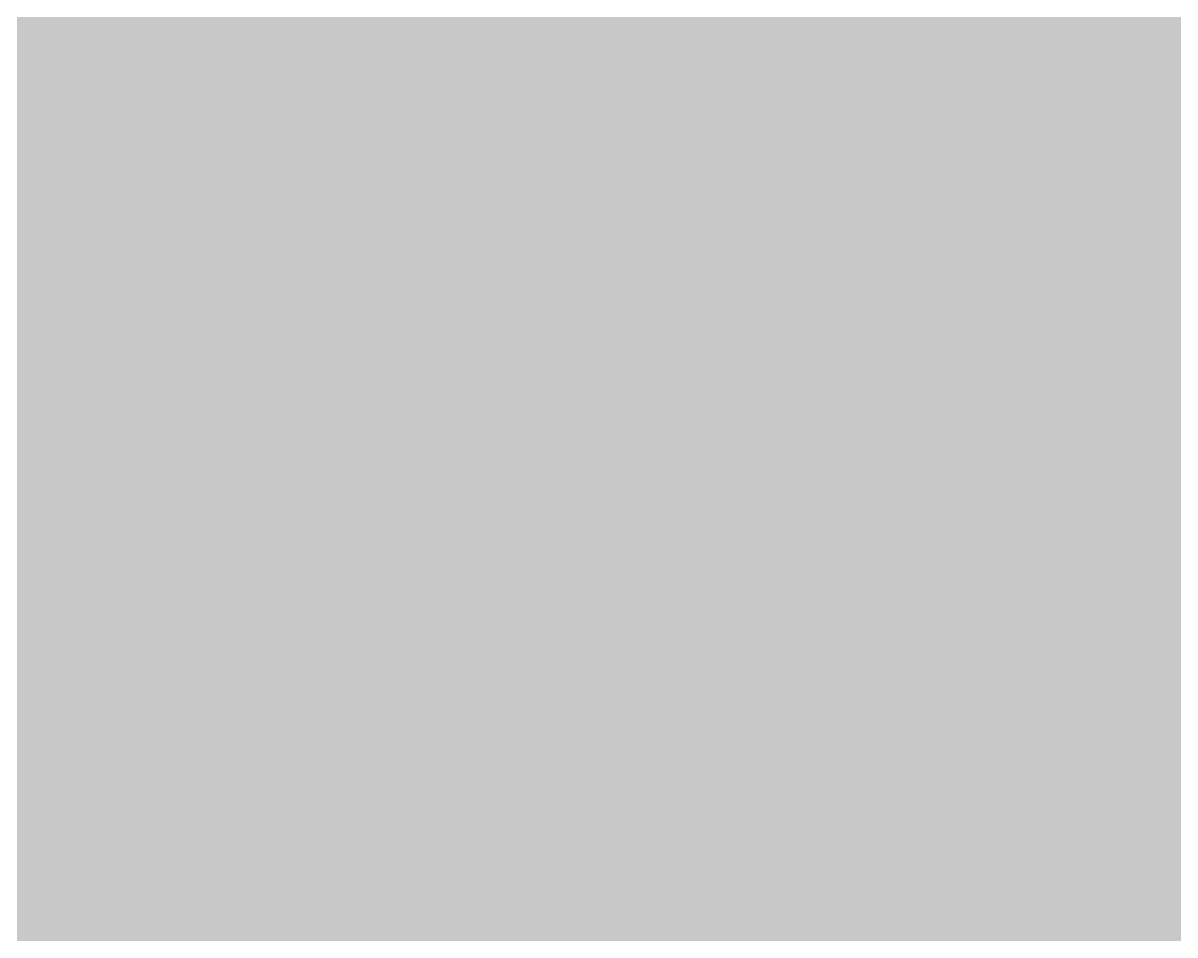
# Model space of a CAD drawing. Header units: millimetres. Extents: x 0 to 212, y 0 to 159.
# Drawn here: x 115.6 to 170.7, y 65.5 to 109.2 of the extents above; entities that cross this region are included whole.
import ezdxf

# ---------------------------------------------------------------- set-up
doc = ezdxf.new("R2010")
doc.units = ezdxf.units.MM

msp = doc.modelspace()

# ---------------------------------------------------------------- hatches: boundary and pattern name
for color, points in [(254, [(14.1633, 0.0536), (13.9878, 0.0533), (13.8125, 0.0559), (13.6373, 0.061), (13.462, 0.0686), (13.2893, 0.0787), (13.114, 0.0914), (12.9413, 0.1041), (12.7686, 0.1219), (12.5959, 0.1397), (12.4231, 0.16), (12.2504, 0.1829), (12.0777, 0.2057), (11.9075, 0.2337), (11.7373, 0.2616), (11.5672, 0.2921), (11.397, 0.3251), (11.2268, 0.3607), (11.0592, 0.3988), (10.8915, 0.4369), (10.7239, 0.4775), (10.5562, 0.5207), (10.3886, 0.5664), (10.2235, 0.6121), (10.0584, 0.6629), (9.8933, 0.7137), (9.7307, 0.7671), (9.5682, 0.8204), (9.4056, 0.8788), (9.2431, 0.9373), (9.083, 0.9982), (8.923, 1.0617), (8.763, 1.1252), (8.6055, 1.1938), (8.4455, 1.2624), (8.2906, 1.331), (8.1331, 1.4046), (7.9781, 1.4783), (7.8232, 1.5545), (7.6708, 1.6332), (7.5184, 1.7145), (7.366, 1.7958), (7.2161, 1.8796), (7.0663, 1.966), (6.919, 2.0523), (6.7716, 2.1438), (6.6243, 2.2352), (6.4795, 2.3266), (6.3348, 2.4232), (6.19, 2.5197), (6.0477, 2.6187), (5.908, 2.7178), (5.7683, 2.8194), (5.6286, 2.9235), (5.4915, 3.0302), (5.3543, 3.1369), (5.2197, 3.2461), (5.0851, 3.3579), (4.953, 3.4722), (4.8209, 3.5865), (4.6914, 3.7033), (4.5644, 3.8202), (4.4348, 3.9395), (4.3104, 4.0615), (4.1859, 4.1859), (4.0615, 4.3104), (3.9395, 4.4348), (3.8202, 4.5618), (3.7033, 4.6914), (3.5865, 4.8209), (3.4722, 4.953), (3.3579, 5.0851), (3.2487, 5.2197), (3.1369, 5.3543), (3.0302, 5.4915), (2.9235, 5.6286), (2.8194, 5.7683), (2.7178, 5.908), (2.6187, 6.0477), (2.5197, 6.19), (2.4232, 6.3348), (2.3266, 6.477), (2.2352, 6.6243), (2.1438, 6.7691), (2.0523, 6.919), (1.966, 7.0663), (1.8796, 7.2161), (1.7958, 7.366), (1.7145, 7.5184), (1.6332, 7.6708), (1.5545, 7.8232), (1.4783, 7.9781), (1.4046, 8.1331), (1.331, 8.2906), (1.2598, 8.4455), (1.1913, 8.603), (1.1252, 8.763), (1.0592, 8.923), (0.9982, 9.083), (0.9373, 9.2431), (0.8763, 9.4056), (0.8204, 9.5682), (0.7645, 9.7307), (0.7112, 9.8933), (0.6604, 10.0584), (0.6121, 10.2235), (0.5639, 10.3911), (0.5207, 10.5562), (0.4775, 10.7239), (0.4343, 10.8915), (0.3962, 11.0592), (0.3607, 11.2268), (0.3251, 11.397), (0.2921, 11.5672), (0.2616, 11.7373), (0.2311, 11.9075), (0.2057, 12.0802), (0.1803, 12.2504), (0.1575, 12.4231), (0.1372, 12.5959), (0.1194, 12.7686), (0.1041, 12.9413), (0.0889, 13.1166), (0.0787, 13.2893), (0.0686, 13.4645), (0.061, 13.6373), (0.0559, 13.8125), (0.0508, 13.9878), (0.0508, 14.163), (0.0522, 144.6925), (0.0508, 144.8664), (0.0559, 145.0416), (0.061, 145.2169), (0.0686, 145.3896), (0.0787, 145.5649), (0.0889, 145.7376), (0.1041, 145.9128), (0.1194, 146.0856), (0.1372, 146.2583), (0.1575, 146.431), (0.1803, 146.6037), (0.2057, 146.7739), (0.2311, 146.9466), (0.2616, 147.1168), (0.2921, 147.287), (0.3251, 147.4572), (0.3607, 147.6248), (0.3962, 147.795), (0.4343, 147.9626), (0.4775, 148.1303), (0.5207, 148.2979), (0.5639, 148.463), (0.6121, 148.6281), (0.6604, 148.7932), (0.7112, 148.9583), (0.7645, 149.1234), (0.8204, 149.286), (0.8763, 149.4485), (0.9373, 149.6111), (0.9982, 149.7711), (1.0592, 149.9311), (1.1252, 150.0911), (1.1913, 150.2486), (1.2598, 150.4061), (1.331, 150.5636), (1.4046, 150.7185), (1.4783, 150.876), (1.5545, 151.0284), (1.6332, 151.1833), (1.7145, 151.3357), (1.7958, 151.4856), (1.8796, 151.638), (1.966, 151.7879), (2.0523, 151.9352), (2.1438, 152.0825), (2.2352, 152.2298), (2.3266, 152.3746), (2.4232, 152.5194), (2.5197, 152.6616), (2.6187, 152.8039), (2.7178, 152.9461), (2.8194, 153.0858), (2.9235, 153.2255), (3.0302, 153.3627), (3.1369, 153.4973), (3.2487, 153.6344), (3.3579, 153.7665), (3.4722, 153.8986), (3.5865, 154.0307), (3.7033, 154.1602), (3.8202, 154.2898), (3.9395, 154.4168), (4.0615, 154.5438), (4.1859, 154.6682), (4.3104, 154.7901), (4.4348, 154.9121), (4.5644, 155.034), (4.6914, 155.1508), (4.8209, 155.2677), (4.953, 155.382), (5.0851, 155.4937), (5.2197, 155.6055), (5.3543, 155.7147), (5.4915, 155.8239), (5.6286, 155.9281), (5.7683, 156.0322), (5.908, 156.1338), (6.0477, 156.2354), (6.19, 156.3345), (6.3348, 156.431), (6.4795, 156.525), (6.6243, 156.6189), (6.7716, 156.7104), (6.919, 156.7993), (7.0663, 156.8882), (7.2161, 156.9745), (7.366, 157.0584), (7.5184, 157.1396), (7.6708, 157.2209), (7.8232, 157.2971), (7.9781, 157.3733), (8.1331, 157.4495), (8.2906, 157.5206), (8.4455, 157.5918), (8.6055, 157.6603), (8.763, 157.7289), (8.923, 157.7924), (9.083, 157.8559), (9.2431, 157.9169), (9.4056, 157.9753), (9.5682, 158.0337), (9.7307, 158.0871), (9.8933, 158.1404), (10.0584, 158.1912), (10.2235, 158.242), (10.3886, 158.2877), (10.5562, 158.3334), (10.7239, 158.3766), (10.8915, 158.4173), (11.0592, 158.4579), (11.2268, 158.4935), (11.397, 158.529), (11.5672, 158.562), (11.7373, 158.5925), (11.9075, 158.6205), (12.0777, 158.6484), (12.2504, 158.6713), (12.4231, 158.6941), (12.5959, 158.7144), (12.7686, 158.7322), (12.9413, 158.75), (13.114, 158.7627), (13.2893, 158.7754), (13.462, 158.7856), (13.6373, 158.7932), (13.8125, 158.7983), (13.9878, 158.8008), (14.163, 158.8033), (197.6078, 158.8036), (197.7822, 158.8008), (197.9574, 158.7983), (198.1327, 158.7932), (198.3054, 158.7856), (198.4807, 158.7754), (198.6534, 158.7627), (198.8287, 158.75), (199.0014, 158.7322), (199.1741, 158.7144), (199.3468, 158.6941), (199.5195, 158.6713), (199.6897, 158.6484), (199.8624, 158.6205), (200.0326, 158.5925), (200.2028, 158.562), (200.373, 158.529), (200.5432, 158.4935), (200.7108, 158.4579), (200.8784, 158.4173), (201.0461, 158.3766), (201.2137, 158.3334), (201.3788, 158.2877), (201.5465, 158.242), (201.7116, 158.1912), (201.8767, 158.1404), (202.0392, 158.0871), (202.2018, 158.0337), (202.3643, 157.9753), (202.5269, 157.9169), (202.6869, 157.8559), (202.8469, 157.7924), (203.007, 157.7289), (203.167, 157.6603), (203.3245, 157.5918), (203.4794, 157.5206), (203.6369, 157.4495), (203.7918, 157.3733), (203.9468, 157.2971), (204.0992, 157.2209), (204.2516, 157.1396), (204.404, 157.0584), (204.5538, 156.9745), (204.7037, 156.8882), (204.8535, 156.7993), (205.0009, 156.7104), (205.1456, 156.6189), (205.293, 156.525), (205.4352, 156.431), (205.58, 156.3345), (205.7222, 156.2354), (205.8619, 156.1338), (206.0016, 156.0322), (206.1413, 155.9281), (206.2785, 155.8239), (206.4156, 155.7147), (206.5503, 155.6055), (206.6849, 155.4937), (206.817, 155.382), (206.949, 155.2677), (207.0786, 155.1508), (207.2081, 155.034), (207.3351, 154.9121), (207.4596, 154.7901), (207.584, 154.6682), (207.7085, 154.5438), (207.8304, 154.4168), (207.9498, 154.2898), (208.0666, 154.1602), (208.1835, 154.0307), (208.2978, 153.8986), (208.4121, 153.7665), (208.5238, 153.6344), (208.6331, 153.4973), (208.7397, 153.3627), (208.8464, 153.2255), (208.9506, 153.0858), (209.0522, 152.9461), (209.1512, 152.8039), (209.2503, 152.6616), (209.3468, 152.5194), (209.4433, 152.3746), (209.5348, 152.2298), (209.6262, 152.0825), (209.7176, 151.9352), (209.804, 151.7879), (209.8904, 151.638), (209.9742, 151.4856), (210.0555, 151.3357), (210.1367, 151.1833), (210.2155, 151.0284), (210.2917, 150.876), (210.3653, 150.7185), (210.439, 150.5636), (210.5076, 150.4061), (210.5762, 150.2486), (210.6447, 150.0911), (210.7082, 149.9311), (210.7717, 149.7711), (210.8327, 149.6111), (210.8911, 149.4485), (210.9495, 149.286), (211.0029, 149.1234), (211.0562, 148.9583), (211.107, 148.7932), (211.1578, 148.6281), (211.2035, 148.463), (211.2493, 148.2979), (211.2924, 148.1303), (211.3331, 147.9626), (211.3712, 147.795), (211.4093, 147.6248), (211.4448, 147.4572), (211.4779, 147.287), (211.5083, 147.1168), (211.5363, 146.9466), (211.5642, 146.7739), (211.5871, 146.6037), (211.6099, 146.431), (211.6303, 146.2583), (211.648, 146.0856), (211.6658, 145.9128), (211.6785, 145.7376), (211.6912, 145.5649), (211.7014, 145.3896), (211.709, 145.2169), (211.7141, 145.0416), (211.7166, 144.8664), (211.7166, 144.6911), (211.7189, 14.1647), (211.7166, 13.9878), (211.7141, 13.8125), (211.709, 13.6373), (211.7014, 13.4645), (211.6912, 13.2893), (211.6785, 13.1166), (211.6658, 12.9413), (211.648, 12.7686), (211.6303, 12.5959), (211.6099, 12.4231), (211.5871, 12.2504), (211.5642, 12.0802), (211.5363, 11.9075), (211.5083, 11.7373), (211.4779, 11.5672), (211.4448, 11.397), (211.4093, 11.2268), (211.3712, 11.0592), (211.3331, 10.8915), (211.2924, 10.7239), (211.2493, 10.5562), (211.2035, 10.3911), (211.1578, 10.2235), (211.107, 10.0584), (211.0562, 9.8933), (211.0029, 9.7307), (210.9495, 9.5682), (210.8911, 9.4056), (210.8327, 9.2431), (210.7717, 9.083), (210.7082, 8.923), (210.6447, 8.763), (210.5762, 8.603), (210.5076, 8.4455), (210.439, 8.2906), (210.3653, 8.1331), (210.2917, 7.9781), (210.2155, 7.8232), (210.1367, 7.6708), (210.0555, 7.5184), (209.9742, 7.366), (209.8904, 7.2161), (209.804, 7.0663), (209.7176, 6.919), (209.6262, 6.7691), (209.5348, 6.6243), (209.4433, 6.477), (209.3468, 6.3348), (209.2503, 6.19), (209.1512, 6.0477), (209.0522, 5.908), (208.9506, 5.7683), (208.8464, 5.6286), (208.7397, 5.4915), (208.6331, 5.3543), (208.5238, 5.2197), (208.4121, 5.0851), (208.2978, 4.953), (208.1835, 4.8209), (208.0666, 4.6914), (207.9498, 4.5618), (207.8304, 4.4348), (207.7085, 4.3104), (207.584, 4.1859), (207.4596, 4.0615), (207.3351, 3.9395), (207.2081, 3.8202), (207.0786, 3.7033), (206.949, 3.5865), (206.817, 3.4722), (206.6849, 3.3579), (206.5503, 3.2461), (206.4156, 3.1369), (206.2785, 3.0302), (206.1413, 2.9235), (206.0016, 2.8194), (205.8619, 2.7178), (205.7222, 2.6187), (205.58, 2.5197), (205.4352, 2.4232), (205.293, 2.3266), (205.1456, 2.2352), (205.0009, 2.1438), (204.8535, 2.0523), (204.7037, 1.966), (204.5538, 1.8796), (204.404, 1.7958), (204.2516, 1.7145), (204.0992, 1.6332), (203.9468, 1.5545), (203.7918, 1.4783), (203.6369, 1.4046), (203.4794, 1.331), (203.3245, 1.2624), (203.167, 1.1938), (203.007, 1.1252), (202.8469, 1.0617), (202.6869, 0.9982), (202.5269, 0.9373), (202.3643, 0.8788), (202.2018, 0.8204), (202.0392, 0.7671), (201.8767, 0.7137), (201.7116, 0.6629), (201.5465, 0.6121), (201.3788, 0.5664), (201.2137, 0.5207), (201.0461, 0.4775), (200.8784, 0.4369), (200.7108, 0.3988), (200.5432, 0.3607), (200.373, 0.3251), (200.2028, 0.2921), (200.0326, 0.2616), (199.8624, 0.2337), (199.6897, 0.2057), (199.5195, 0.1829), (199.3468, 0.16), (199.1741, 0.1397), (199.0014, 0.1219), (198.8287, 0.1041), (198.6534, 0.0914), (198.4807, 0.0787), (198.3054, 0.0686), (198.1327, 0.061), (197.9574, 0.0559), (197.7822, 0.0533), (197.6069, 0.0533)]), (59, [(14.1633, 3.5814), (13.8887, 3.5839), (13.6169, 3.5941), (13.3477, 3.6119), (13.081, 3.6347), (12.8143, 3.6652), (12.5501, 3.7008), (12.2885, 3.7465), (12.0294, 3.7948), (11.7729, 3.8506), (11.5164, 3.9141), (11.2649, 3.9827), (11.016, 4.0564), (10.7671, 4.1351), (10.5232, 4.2215), (10.2819, 4.3129), (10.0432, 4.412), (9.8069, 4.5161), (9.5733, 4.6228), (9.3447, 4.7371), (9.1186, 4.8565), (8.8951, 4.9809), (8.6741, 5.113), (8.4582, 5.2476), (8.2448, 5.3873), (8.0366, 5.5321), (7.8308, 5.682), (7.6276, 5.8369), (7.4295, 5.9969), (7.2365, 6.1595), (7.046, 6.3297), (6.8605, 6.5024), (6.6777, 6.6802), (6.5024, 6.8605), (6.3271, 7.046), (6.1595, 7.2365), (5.9969, 7.432), (5.8369, 7.6302), (5.682, 7.8308), (5.5321, 8.0366), (5.3873, 8.2448), (5.2451, 8.4582), (5.1105, 8.6741), (4.9809, 8.8951), (4.8565, 9.1186), (4.7371, 9.3447), (4.6228, 9.5758), (4.5136, 9.8069), (4.4094, 10.0432), (4.3129, 10.2819), (4.2215, 10.5232), (4.1351, 10.7696), (4.0538, 11.016), (3.9802, 11.2649), (3.9116, 11.5189), (3.8506, 11.7729), (3.7948, 12.0294), (3.744, 12.2911), (3.7008, 12.5527), (3.6627, 12.8143), (3.6322, 13.081), (3.6093, 13.3502), (3.5916, 13.6195), (3.5814, 13.8913), (3.5789, 14.163), (3.58, 144.6925), (3.5814, 144.9654), (3.5916, 145.2347), (3.6093, 145.5064), (3.6322, 145.7731), (3.6627, 146.0398), (3.7008, 146.304), (3.744, 146.5656), (3.7948, 146.8247), (3.8506, 147.0812), (3.9116, 147.3352), (3.9802, 147.5892), (4.0538, 147.8382), (4.1351, 148.0845), (4.2215, 148.3309), (4.3129, 148.5722), (4.4094, 148.811), (4.5136, 149.0472), (4.6228, 149.2783), (4.7371, 149.5095), (4.8565, 149.7355), (4.9809, 149.9591), (5.1105, 150.1775), (5.2451, 150.3959), (5.3873, 150.6093), (5.5321, 150.8176), (5.682, 151.0233), (5.8369, 151.224), (5.9969, 151.4221), (6.1595, 151.6177), (6.3271, 151.8056), (6.5024, 151.9936), (6.6777, 152.1739), (6.8605, 152.3517), (7.046, 152.5245), (7.2365, 152.6946), (7.4295, 152.8572), (7.6276, 153.0172), (7.8308, 153.1722), (8.0366, 153.322), (8.2448, 153.4668), (8.4582, 153.6065), (8.6741, 153.7411), (8.8951, 153.8732), (9.1186, 153.9977), (9.3447, 154.117), (9.5733, 154.2313), (9.8069, 154.3406), (10.0432, 154.4422), (10.2819, 154.5412), (10.5232, 154.6327), (10.7671, 154.719), (11.016, 154.7978), (11.2649, 154.874), (11.5164, 154.9425), (11.7729, 155.0035), (12.0294, 155.0594), (12.2885, 155.1102), (12.5501, 155.1534), (12.8143, 155.1889), (13.081, 155.2194), (13.3477, 155.2448), (13.6169, 155.26), (13.8887, 155.2702), (14.163, 155.2753), (197.6078, 155.2758), (197.8787, 155.2702), (198.1505, 155.26), (198.4197, 155.2448), (198.689, 155.2194), (198.9557, 155.1889), (199.2173, 155.1534), (199.4789, 155.1102), (199.7405, 155.0594), (199.9971, 155.0035), (200.2511, 154.9425), (200.5051, 154.874), (200.754, 154.7978), (201.0004, 154.719), (201.2467, 154.6327), (201.488, 154.5412), (201.7268, 154.4422), (201.963, 154.3406), (202.1942, 154.2313), (202.4253, 154.117), (202.6514, 153.9977), (202.8749, 153.8732), (203.0959, 153.7411), (203.3118, 153.6065), (203.5251, 153.4668), (203.7334, 153.322), (203.9391, 153.1722), (204.1398, 153.0172), (204.3379, 152.8572), (204.5335, 152.6946), (204.724, 152.5245), (204.9094, 152.3517), (205.0898, 152.1739), (205.2676, 151.9936), (205.4403, 151.8056), (205.6105, 151.6177), (205.773, 151.4221), (205.933, 151.224), (206.088, 151.0233), (206.2378, 150.8176), (206.3826, 150.6093), (206.5223, 150.3959), (206.6569, 150.1775), (206.789, 149.9591), (206.9135, 149.7355), (207.0329, 149.5095), (207.1472, 149.2783), (207.2538, 149.0472), (207.358, 148.811), (207.457, 148.5722), (207.5485, 148.3309), (207.6348, 148.0845), (207.7136, 147.8382), (207.7872, 147.5892), (207.8558, 147.3352), (207.9193, 147.0812), (207.9752, 146.8247), (208.0235, 146.5656), (208.0692, 146.304), (208.1047, 146.0398), (208.1352, 145.7731), (208.1581, 145.5064), (208.1759, 145.2347), (208.186, 144.9654), (208.1911, 144.6911), (208.1911, 14.1647), (208.186, 13.8913), (208.1759, 13.6195), (208.1581, 13.3502), (208.1352, 13.081), (208.1047, 12.8143), (208.0692, 12.5527), (208.0235, 12.2911), (207.9752, 12.0294), (207.9193, 11.7729), (207.8558, 11.5189), (207.7872, 11.2649), (207.7136, 11.016), (207.6348, 10.7696), (207.5485, 10.5232), (207.457, 10.2819), (207.358, 10.0432), (207.2538, 9.8069), (207.1472, 9.5758), (207.0329, 9.3447), (206.9135, 9.1186), (206.789, 8.8951), (206.6569, 8.6741), (206.5223, 8.4582), (206.3826, 8.2448), (206.2378, 8.0366), (206.088, 7.8308), (205.933, 7.6302), (205.773, 7.432), (205.6105, 7.2365), (205.4403, 7.046), (205.2676, 6.8605), (205.0898, 6.6802), (204.9094, 6.5024), (204.724, 6.3297), (204.5335, 6.1595), (204.3379, 5.9969), (204.1398, 5.8369), (203.9391, 5.682), (203.7334, 5.5321), (203.5251, 5.3873), (203.3118, 5.2476), (203.0959, 5.113), (202.8749, 4.9809), (202.6514, 4.8565), (202.4253, 4.7371), (202.1942, 4.6228), (201.963, 4.5161), (201.7268, 4.412), (201.488, 4.3129), (201.2467, 4.2215), (201.0004, 4.1351), (200.754, 4.0564), (200.5051, 3.9827), (200.2511, 3.9141), (199.9971, 3.8506), (199.7405, 3.7948), (199.4789, 3.7465), (199.2173, 3.7008), (198.9557, 3.6652), (198.689, 3.6347), (198.4197, 3.6119), (198.1505, 3.5941), (197.8787, 3.5839), (197.6069, 3.5789)]), (254, [(14.1633, 8.8731), (14.0259, 8.8748), (13.8887, 8.8798), (13.7541, 8.8875), (13.622, 8.9002), (13.4874, 8.9154), (13.3553, 8.9332), (13.2258, 8.9535), (13.0962, 8.9789), (12.9667, 9.0068), (12.8397, 9.0373), (12.7127, 9.0729), (12.5882, 9.1084), (12.4663, 9.1491), (12.3419, 9.1923), (12.2225, 9.238), (12.1031, 9.2888), (11.9837, 9.3396), (11.8694, 9.3929), (11.7526, 9.4513), (11.6408, 9.5098), (11.5291, 9.5733), (11.4198, 9.6368), (11.3106, 9.7053), (11.2039, 9.7765), (11.0998, 9.8476), (10.9957, 9.9238), (10.8966, 10), (10.7975, 10.0787), (10.6985, 10.1625), (10.6045, 10.2464), (10.5105, 10.3327), (10.4216, 10.4216), (10.3327, 10.5131), (10.2464, 10.6045), (10.16, 10.701), (10.0787, 10.7975), (10, 10.8966), (9.9212, 10.9982), (9.8476, 11.0998), (9.7739, 11.2039), (9.7053, 11.3106), (9.6368, 11.4198), (9.5707, 11.5291), (9.5098, 11.6408), (9.4488, 11.7551), (9.3929, 11.8694), (9.337, 11.9863), (9.2862, 12.1031), (9.238, 12.2225), (9.1923, 12.3444), (9.1491, 12.4663), (9.1084, 12.5908), (9.0703, 12.7152), (9.0373, 12.8397), (9.0068, 12.9692), (8.9789, 13.0962), (8.9535, 13.2258), (8.9306, 13.3579), (8.9129, 13.4899), (8.8976, 13.622), (8.8849, 13.7566), (8.8773, 13.8913), (8.8722, 14.0259), (8.8697, 14.163), (8.8717, 144.6925), (8.8722, 144.8283), (8.8773, 144.9629), (8.8849, 145.0975), (8.8976, 145.2321), (8.9129, 145.3642), (8.9306, 145.4963), (8.9535, 145.6284), (8.9789, 145.7579), (9.0068, 145.8849), (9.0373, 146.0144), (9.0703, 146.1389), (9.1084, 146.2634), (9.1491, 146.3878), (9.1923, 146.5097), (9.238, 146.6317), (9.2862, 146.751), (9.337, 146.8679), (9.3929, 146.9847), (9.4488, 147.099), (9.5098, 147.2133), (9.5707, 147.3251), (9.6368, 147.4343), (9.7053, 147.5435), (9.7739, 147.6502), (9.8476, 147.7543), (9.9212, 147.8559), (10, 147.9575), (10.0787, 148.0566), (10.16, 148.1531), (10.2464, 148.2496), (10.3327, 148.3411), (10.4216, 148.4325), (10.5105, 148.5214), (10.6045, 148.6078), (10.6985, 148.6916), (10.7975, 148.7754), (10.8966, 148.8542), (10.9957, 148.9304), (11.0998, 149.0066), (11.2039, 149.0777), (11.3106, 149.1488), (11.4198, 149.2174), (11.5291, 149.2809), (11.6408, 149.3444), (11.7526, 149.4028), (11.8694, 149.4612), (11.9837, 149.5146), (12.1031, 149.5679), (12.2225, 149.6162), (12.3419, 149.6619), (12.4663, 149.7051), (12.5882, 149.7457), (12.7127, 149.7813), (12.8397, 149.8168), (12.9667, 149.8473), (13.0962, 149.8752), (13.2258, 149.9006), (13.3553, 149.921), (13.4874, 149.9413), (13.622, 149.9565), (13.7541, 149.9667), (13.8887, 149.9768), (14.0259, 149.9819), (14.163, 149.9819), (197.6078, 149.9842), (197.7441, 149.9819), (197.8787, 149.9768), (198.0133, 149.9667), (198.1479, 149.9565), (198.28, 149.9413), (198.4121, 149.921), (198.5442, 149.9006), (198.6737, 149.8752), (198.8007, 149.8473), (198.9303, 149.8168), (199.0547, 149.7813), (199.1792, 149.7457), (199.3036, 149.7051), (199.4256, 149.6619), (199.5475, 149.6162), (199.6669, 149.5679), (199.7837, 149.5146), (199.9005, 149.4612), (200.0148, 149.4028), (200.1291, 149.3444), (200.2409, 149.2809), (200.3501, 149.2174), (200.4593, 149.1488), (200.566, 149.0777), (200.6702, 149.0066), (200.7718, 148.9304), (200.8734, 148.8542), (200.9724, 148.7754), (201.0689, 148.6916), (201.1655, 148.6078), (201.2569, 148.5214), (201.3483, 148.4325), (201.4372, 148.3411), (201.5236, 148.2496), (201.6074, 148.1531), (201.6912, 148.0566), (201.77, 147.9575), (201.8462, 147.8559), (201.9224, 147.7543), (201.9935, 147.6502), (202.0646, 147.5435), (202.1332, 147.4343), (202.1967, 147.3251), (202.2602, 147.2133), (202.3186, 147.099), (202.377, 146.9847), (202.4304, 146.8679), (202.4812, 146.751), (202.532, 146.6317), (202.5777, 146.5097), (202.6209, 146.3878), (202.6615, 146.2634), (202.6971, 146.1389), (202.7326, 146.0144), (202.7631, 145.8849), (202.7911, 145.7579), (202.8165, 145.6284), (202.8368, 145.4963), (202.8546, 145.3642), (202.8698, 145.2321), (202.8825, 145.0975), (202.8901, 144.9629), (202.8952, 144.8283), (202.8977, 144.6911), (202.8994, 14.1647), (202.8952, 14.0259), (202.8901, 13.8913), (202.8825, 13.7566), (202.8698, 13.622), (202.8546, 13.4899), (202.8368, 13.3579), (202.8165, 13.2258), (202.7911, 13.0962), (202.7631, 12.9692), (202.7326, 12.8397), (202.6971, 12.7152), (202.6615, 12.5908), (202.6209, 12.4663), (202.5777, 12.3444), (202.532, 12.2225), (202.4812, 12.1031), (202.4304, 11.9863), (202.377, 11.8694), (202.3186, 11.7551), (202.2602, 11.6408), (202.1967, 11.5291), (202.1332, 11.4198), (202.0646, 11.3106), (201.9935, 11.2039), (201.9224, 11.0998), (201.8462, 10.9982), (201.77, 10.8966), (201.6912, 10.7975), (201.6074, 10.701), (201.5236, 10.6045), (201.4372, 10.5131), (201.3483, 10.4216), (201.2569, 10.3327), (201.1655, 10.2464), (201.0689, 10.1625), (200.9724, 10.0787), (200.8734, 10), (200.7718, 9.9238), (200.6702, 9.8476), (200.566, 9.7765), (200.4593, 9.7053), (200.3501, 9.6368), (200.2409, 9.5733), (200.1291, 9.5098), (200.0148, 9.4513), (199.9005, 9.3929), (199.7837, 9.3396), (199.6669, 9.2888), (199.5475, 9.238), (199.4256, 9.1923), (199.3036, 9.1491), (199.1792, 9.1084), (199.0547, 9.0729), (198.9303, 9.0373), (198.8007, 9.0068), (198.6737, 8.9789), (198.5442, 8.9535), (198.4121, 8.9332), (198.28, 8.9154), (198.1479, 8.9002), (198.0133, 8.8875), (197.8787, 8.8798), (197.7441, 8.8748), (197.6069, 8.8722)])]:
    msp.add_hatch(color=color).paths.add_polyline_path(points)
h = msp.add_hatch(color=59)
h.paths.add_polyline_path([(140.9859, 87.2599), (140.9859, 84.1551), (143.8963, 84.1551), (143.8963, 67.0814), (147.8538, 67.0814), (147.8538, 87.2599)])
edge = h.paths.add_edge_path(flags=16)
edge.add_line((143.2359, 93.6237), (143.2357, 93.5507))
edge.add_line((143.2357, 93.5507), (143.2382, 93.4822))
edge.add_line((143.2382, 93.4822), (143.2408, 93.411))
edge.add_line((143.2408, 93.411), (143.2484, 93.3425))
edge.add_line((143.2484, 93.3425), (143.256, 93.2764))
edge.add_line((143.256, 93.2764), (143.2636, 93.2078))
edge.add_line((143.2636, 93.2078), (143.2738, 93.1418))
edge.add_line((143.2738, 93.1418), (143.2865, 93.0758))
edge.add_line((143.2865, 93.0758), (143.2992, 93.0097))
edge.add_line((143.2992, 93.0097), (143.3144, 92.9437))
edge.add_line((143.3144, 92.9437), (143.3297, 92.8802))
edge.add_line((143.3297, 92.8802), (143.3474, 92.8167))
edge.add_line((143.3474, 92.8167), (143.3678, 92.7557))
edge.add_line((143.3678, 92.7557), (143.3881, 92.6922))
edge.add_line((143.3881, 92.6922), (143.4109, 92.6313))
edge.add_line((143.4109, 92.6313), (143.4338, 92.5728))
edge.add_line((143.4338, 92.5728), (143.4592, 92.5119))
edge.add_line((143.4592, 92.5119), (143.4846, 92.4535))
edge.add_line((143.4846, 92.4535), (143.5125, 92.3976))
edge.add_line((143.5125, 92.3976), (143.543, 92.3392))
edge.add_line((143.543, 92.3392), (143.5735, 92.2833))
edge.add_line((143.5735, 92.2833), (143.604, 92.2299))
edge.add_line((143.604, 92.2299), (143.637, 92.1766))
edge.add_line((143.637, 92.1766), (143.67, 92.1233))
edge.add_line((143.67, 92.1233), (143.7056, 92.0699))
edge.add_line((143.7056, 92.0699), (143.7437, 92.0191))
edge.add_line((143.7437, 92.0191), (143.7792, 91.9683))
edge.add_line((143.7792, 91.9683), (143.8199, 91.9201))
edge.add_line((143.8199, 91.9201), (143.8605, 91.8718))
edge.add_line((143.8605, 91.8718), (143.9012, 91.8261))
edge.add_line((143.9012, 91.8261), (143.9443, 91.7804))
edge.add_line((143.9443, 91.7804), (143.9875, 91.7346))
edge.add_line((143.9875, 91.7346), (144.0307, 91.6915))
edge.add_line((144.0307, 91.6915), (144.0764, 91.6483))
edge.add_line((144.0764, 91.6483), (144.1247, 91.6076))
edge.add_line((144.1247, 91.6076), (144.1729, 91.567))
edge.add_line((144.1729, 91.567), (144.2212, 91.5289))
edge.add_line((144.2212, 91.5289), (144.272, 91.4908))
edge.add_line((144.272, 91.4908), (144.3228, 91.4552))
edge.add_line((144.3228, 91.4552), (144.3736, 91.4197))
edge.add_line((144.3736, 91.4197), (144.4269, 91.3841))
edge.add_line((144.4269, 91.3841), (144.4803, 91.3536))
edge.add_line((144.4803, 91.3536), (144.5362, 91.3206))
edge.add_line((144.5362, 91.3206), (144.592, 91.2901))
edge.add_line((144.592, 91.2901), (144.6479, 91.2622))
edge.add_line((144.6479, 91.2622), (144.7063, 91.2343))
edge.add_line((144.7063, 91.2343), (144.7648, 91.2089))
edge.add_line((144.7648, 91.2089), (144.8232, 91.1835))
edge.add_line((144.8232, 91.1835), (144.8841, 91.1606))
edge.add_line((144.8841, 91.1606), (144.9451, 91.1377))
edge.add_line((144.9451, 91.1377), (145.0061, 91.1174))
edge.add_line((145.0061, 91.1174), (145.0696, 91.0971))
edge.add_line((145.0696, 91.0971), (145.1305, 91.0793))
edge.add_line((145.1305, 91.0793), (145.1966, 91.0641))
edge.add_line((145.1966, 91.0641), (145.2601, 91.0488))
edge.add_line((145.2601, 91.0488), (145.3261, 91.0336))
edge.add_line((145.3261, 91.0336), (145.3921, 91.0234))
edge.add_line((145.3921, 91.0234), (145.4582, 91.0133))
edge.add_line((145.4582, 91.0133), (145.5268, 91.0031))
edge.add_line((145.5268, 91.0031), (145.5953, 90.9955))
edge.add_line((145.5953, 90.9955), (145.6639, 90.9904))
edge.add_line((145.6639, 90.9904), (145.7325, 90.9853))
edge.add_line((145.7325, 90.9853), (145.8036, 90.9853))
edge.add_line((145.8036, 90.9853), (145.8747, 90.9828))
edge.add_line((145.8747, 90.9828), (145.9433, 90.9853))
edge.add_line((145.9433, 90.9853), (146.0144, 90.9853))
edge.add_line((146.0144, 90.9853), (146.083, 90.9904))
edge.add_line((146.083, 90.9904), (146.1516, 90.9955))
edge.add_line((146.1516, 90.9955), (146.2202, 91.0031))
edge.add_line((146.2202, 91.0031), (146.2888, 91.0133))
edge.add_line((146.2888, 91.0133), (146.3548, 91.0234))
edge.add_line((146.3548, 91.0234), (146.4208, 91.0336))
edge.add_line((146.4208, 91.0336), (146.4869, 91.0488))
edge.add_line((146.4869, 91.0488), (146.5529, 91.0641))
edge.add_line((146.5529, 91.0641), (146.6164, 91.0793))
edge.add_line((146.6164, 91.0793), (146.6799, 91.0971))
edge.add_line((146.6799, 91.0971), (146.7409, 91.1174))
edge.add_line((146.7409, 91.1174), (146.8044, 91.1377))
edge.add_line((146.8044, 91.1377), (146.8653, 91.1606))
edge.add_line((146.8653, 91.1606), (146.9238, 91.1835))
edge.add_line((146.9238, 91.1835), (146.9847, 91.2089))
edge.add_line((146.9847, 91.2089), (147.0431, 91.2343))
edge.add_line((147.0431, 91.2343), (147.099, 91.2622))
edge.add_line((147.099, 91.2622), (147.1574, 91.2901))
edge.add_line((147.1574, 91.2901), (147.2108, 91.3206))
edge.add_line((147.2108, 91.3206), (147.2667, 91.3536))
edge.add_line((147.2667, 91.3536), (147.32, 91.3841))
edge.add_line((147.32, 91.3841), (147.3733, 91.4197))
edge.add_line((147.3733, 91.4197), (147.4267, 91.4552))
edge.add_line((147.4267, 91.4552), (147.4775, 91.4908))
edge.add_line((147.4775, 91.4908), (147.5257, 91.5289))
edge.add_line((147.5257, 91.5289), (147.5765, 91.567))
edge.add_line((147.5765, 91.567), (147.6223, 91.6076))
edge.add_line((147.6223, 91.6076), (147.6705, 91.6483))
edge.add_line((147.6705, 91.6483), (147.7162, 91.6915))
edge.add_line((147.7162, 91.6915), (147.7594, 91.7346))
edge.add_line((147.7594, 91.7346), (147.8051, 91.7804))
edge.add_line((147.8051, 91.7804), (147.8458, 91.8261))
edge.add_line((147.8458, 91.8261), (147.889, 91.8718))
edge.add_line((147.889, 91.8718), (147.9271, 91.9201))
edge.add_line((147.9271, 91.9201), (147.9677, 91.9683))
edge.add_line((147.9677, 91.9683), (148.0058, 92.0191))
edge.add_line((148.0058, 92.0191), (148.0414, 92.0699))
edge.add_line((148.0414, 92.0699), (148.0769, 92.1233))
edge.add_line((148.0769, 92.1233), (148.1099, 92.1766))
edge.add_line((148.1099, 92.1766), (148.143, 92.2299))
edge.add_line((148.143, 92.2299), (148.176, 92.2833))
edge.add_line((148.176, 92.2833), (148.2065, 92.3392))
edge.add_line((148.2065, 92.3392), (148.2344, 92.3976))
edge.add_line((148.2344, 92.3976), (148.2623, 92.4535))
edge.add_line((148.2623, 92.4535), (148.2877, 92.5119))
edge.add_line((148.2877, 92.5119), (148.3131, 92.5728))
edge.add_line((148.3131, 92.5728), (148.336, 92.6313))
edge.add_line((148.336, 92.6313), (148.3589, 92.6922))
edge.add_line((148.3589, 92.6922), (148.3792, 92.7557))
edge.add_line((148.3792, 92.7557), (148.3995, 92.8167))
edge.add_line((148.3995, 92.8167), (148.4173, 92.8802))
edge.add_line((148.4173, 92.8802), (148.4325, 92.9437))
edge.add_line((148.4325, 92.9437), (148.4478, 93.0097))
edge.add_line((148.4478, 93.0097), (148.4605, 93.0758))
edge.add_line((148.4605, 93.0758), (148.4732, 93.1418))
edge.add_line((148.4732, 93.1418), (148.4833, 93.2078))
edge.add_line((148.4833, 93.2078), (148.4935, 93.2764))
edge.add_line((148.4935, 93.2764), (148.4986, 93.3425))
edge.add_line((148.4986, 93.3425), (148.5062, 93.411))
edge.add_line((148.5062, 93.411), (148.5087, 93.4822))
edge.add_line((148.5087, 93.4822), (148.5113, 93.5507))
edge.add_line((148.5113, 93.5507), (148.5138, 93.6219))
edge.add_line((148.5138, 93.6219), (148.5113, 93.693))
edge.add_line((148.5113, 93.693), (148.5087, 93.7641))
edge.add_line((148.5087, 93.7641), (148.5062, 93.8327))
edge.add_line((148.5062, 93.8327), (148.4986, 93.9013))
edge.add_line((148.4986, 93.9013), (148.4935, 93.9698))
edge.add_line((148.4935, 93.9698), (148.4833, 94.0359))
edge.add_line((148.4833, 94.0359), (148.4732, 94.1045))
edge.add_line((148.4732, 94.1045), (148.4605, 94.1705))
edge.add_line((148.4605, 94.1705), (148.4478, 94.2365))
edge.add_line((148.4478, 94.2365), (148.4325, 94.3))
edge.add_line((148.4325, 94.3), (148.4173, 94.3635))
edge.add_line((148.4173, 94.3635), (148.3995, 94.427))
edge.add_line((148.3995, 94.427), (148.3792, 94.4905))
edge.add_line((148.3792, 94.4905), (148.3589, 94.5515))
edge.add_line((148.3589, 94.5515), (148.336, 94.6125))
edge.add_line((148.336, 94.6125), (148.3131, 94.6734))
edge.add_line((148.3131, 94.6734), (148.2877, 94.7318))
edge.add_line((148.2877, 94.7318), (148.2623, 94.7903))
edge.add_line((148.2623, 94.7903), (148.2344, 94.8487))
edge.add_line((148.2344, 94.8487), (148.2065, 94.9046))
edge.add_line((148.2065, 94.9046), (148.176, 94.9604))
edge.add_line((148.176, 94.9604), (148.143, 95.0163))
edge.add_line((148.143, 95.0163), (148.1099, 95.0697))
edge.add_line((148.1099, 95.0697), (148.0769, 95.123))
edge.add_line((148.0769, 95.123), (148.0414, 95.1738))
edge.add_line((148.0414, 95.1738), (148.0058, 95.2246))
edge.add_line((148.0058, 95.2246), (147.9677, 95.2754))
edge.add_line((147.9677, 95.2754), (147.9271, 95.3237))
edge.add_line((147.9271, 95.3237), (147.889, 95.3719))
edge.add_line((147.889, 95.3719), (147.8458, 95.4176))
edge.add_line((147.8458, 95.4176), (147.8051, 95.4634))
edge.add_line((147.8051, 95.4634), (147.7594, 95.5091))
edge.add_line((147.7594, 95.5091), (147.7162, 95.5523))
edge.add_line((147.7162, 95.5523), (147.6705, 95.5954))
edge.add_line((147.6705, 95.5954), (147.6223, 95.6361))
edge.add_line((147.6223, 95.6361), (147.5765, 95.6767))
edge.add_line((147.5765, 95.6767), (147.5257, 95.7148))
edge.add_line((147.5257, 95.7148), (147.4775, 95.7529))
edge.add_line((147.4775, 95.7529), (147.4267, 95.791))
edge.add_line((147.4267, 95.791), (147.3733, 95.824))
edge.add_line((147.3733, 95.824), (147.32, 95.8596))
edge.add_line((147.32, 95.8596), (147.2667, 95.8926))
edge.add_line((147.2667, 95.8926), (147.2108, 95.9231))
edge.add_line((147.2108, 95.9231), (147.1574, 95.9536))
edge.add_line((147.1574, 95.9536), (147.099, 95.9841))
edge.add_line((147.099, 95.9841), (147.0431, 96.0095))
edge.add_line((147.0431, 96.0095), (146.9847, 96.0374))
edge.add_line((146.9847, 96.0374), (146.9238, 96.0628))
edge.add_line((146.9238, 96.0628), (146.8653, 96.0857))
edge.add_line((146.8653, 96.0857), (146.8044, 96.1085))
edge.add_line((146.8044, 96.1085), (146.7409, 96.1288))
edge.add_line((146.7409, 96.1288), (146.6799, 96.1466))
edge.add_line((146.6799, 96.1466), (146.6164, 96.1644))
edge.add_line((146.6164, 96.1644), (146.5529, 96.1822))
edge.add_line((146.5529, 96.1822), (146.4869, 96.1974))
edge.add_line((146.4869, 96.1974), (146.4208, 96.2101))
edge.add_line((146.4208, 96.2101), (146.3548, 96.2228))
edge.add_line((146.3548, 96.2228), (146.2888, 96.233))
edge.add_line((146.2888, 96.233), (146.2202, 96.2406))
edge.add_line((146.2202, 96.2406), (146.1516, 96.2482))
edge.add_line((146.1516, 96.2482), (146.083, 96.2533))
edge.add_line((146.083, 96.2533), (146.0144, 96.2584))
edge.add_line((146.0144, 96.2584), (145.9433, 96.2609))
edge.add_line((145.9433, 96.2609), (145.8747, 96.2609))
edge.add_line((145.8747, 96.2609), (145.8036, 96.2609))
edge.add_line((145.8036, 96.2609), (145.7325, 96.2584))
edge.add_line((145.7325, 96.2584), (145.6639, 96.2533))
edge.add_line((145.6639, 96.2533), (145.5953, 96.2482))
edge.add_line((145.5953, 96.2482), (145.5268, 96.2406))
edge.add_line((145.5268, 96.2406), (145.4582, 96.233))
edge.add_line((145.4582, 96.233), (145.3921, 96.2228))
edge.add_line((145.3921, 96.2228), (145.3261, 96.2101))
edge.add_line((145.3261, 96.2101), (145.2601, 96.1974))
edge.add_line((145.2601, 96.1974), (145.1966, 96.1822))
edge.add_line((145.1966, 96.1822), (145.1305, 96.1644))
edge.add_line((145.1305, 96.1644), (145.0696, 96.1466))
edge.add_line((145.0696, 96.1466), (145.0061, 96.1288))
edge.add_line((145.0061, 96.1288), (144.9451, 96.1085))
edge.add_line((144.9451, 96.1085), (144.8841, 96.0857))
edge.add_line((144.8841, 96.0857), (144.8232, 96.0628))
edge.add_line((144.8232, 96.0628), (144.7648, 96.0374))
edge.add_line((144.7648, 96.0374), (144.7063, 96.0095))
edge.add_line((144.7063, 96.0095), (144.6479, 95.9841))
edge.add_line((144.6479, 95.9841), (144.592, 95.9536))
edge.add_line((144.592, 95.9536), (144.5362, 95.9231))
edge.add_line((144.5362, 95.9231), (144.4803, 95.8926))
edge.add_line((144.4803, 95.8926), (144.4269, 95.8596))
edge.add_line((144.4269, 95.8596), (144.3736, 95.824))
edge.add_line((144.3736, 95.824), (144.3228, 95.791))
edge.add_line((144.3228, 95.791), (144.272, 95.7529))
edge.add_line((144.272, 95.7529), (144.2212, 95.7148))
edge.add_line((144.2212, 95.7148), (144.1729, 95.6767))
edge.add_line((144.1729, 95.6767), (144.1247, 95.6361))
edge.add_line((144.1247, 95.6361), (144.0764, 95.5954))
edge.add_line((144.0764, 95.5954), (144.0307, 95.5523))
edge.add_line((144.0307, 95.5523), (143.9875, 95.5091))
edge.add_line((143.9875, 95.5091), (143.9443, 95.4634))
edge.add_line((143.9443, 95.4634), (143.9012, 95.4176))
edge.add_line((143.9012, 95.4176), (143.8605, 95.3719))
edge.add_line((143.8605, 95.3719), (143.8199, 95.3237))
edge.add_line((143.8199, 95.3237), (143.7792, 95.2754))
edge.add_line((143.7792, 95.2754), (143.7437, 95.2246))
edge.add_line((143.7437, 95.2246), (143.7056, 95.1738))
edge.add_line((143.7056, 95.1738), (143.67, 95.123))
edge.add_line((143.67, 95.123), (143.637, 95.0697))
edge.add_line((143.637, 95.0697), (143.604, 95.0163))
edge.add_line((143.604, 95.0163), (143.5735, 94.9604))
edge.add_line((143.5735, 94.9604), (143.543, 94.9046))
edge.add_line((143.543, 94.9046), (143.5125, 94.8487))
edge.add_line((143.5125, 94.8487), (143.4846, 94.7903))
edge.add_line((143.4846, 94.7903), (143.4592, 94.7318))
edge.add_line((143.4592, 94.7318), (143.4338, 94.6734))
edge.add_line((143.4338, 94.6734), (143.4109, 94.6125))
edge.add_line((143.4109, 94.6125), (143.3881, 94.5515))
edge.add_line((143.3881, 94.5515), (143.3678, 94.4905))
edge.add_line((143.3678, 94.4905), (143.3474, 94.427))
edge.add_line((143.3474, 94.427), (143.3297, 94.3635))
edge.add_line((143.3297, 94.3635), (143.3144, 94.3))
edge.add_line((143.3144, 94.3), (143.2992, 94.2365))
edge.add_line((143.2992, 94.2365), (143.2865, 94.1705))
edge.add_line((143.2865, 94.1705), (143.2738, 94.1045))
edge.add_line((143.2738, 94.1045), (143.2636, 94.0359))
edge.add_line((143.2636, 94.0359), (143.256, 93.9698))
edge.add_line((143.256, 93.9698), (143.2484, 93.9013))
edge.add_line((143.2484, 93.9013), (143.2408, 93.8327))
edge.add_line((143.2408, 93.8327), (143.2382, 93.7641))
edge.add_line((143.2382, 93.7641), (143.2357, 93.693))
edge.add_line((143.2357, 93.693), (143.2357, 93.6219))
h = msp.add_hatch(color=59)
edge = h.paths.add_edge_path()
edge.add_line((134.7777, 85.6297), (134.7749, 85.4227))
edge.add_line((134.7749, 85.4227), (134.7724, 85.2221))
edge.add_line((134.7724, 85.2221), (134.7648, 85.0265))
edge.add_line((134.7648, 85.0265), (134.7572, 84.836))
edge.add_line((134.7572, 84.836), (134.7445, 84.648))
edge.add_line((134.7445, 84.648), (134.7318, 84.4652))
edge.add_line((134.7318, 84.4652), (134.7165, 84.2874))
edge.add_line((134.7165, 84.2874), (134.6962, 84.1121))
edge.add_line((134.6962, 84.1121), (134.6759, 83.9445))
edge.add_line((134.6759, 83.9445), (134.653, 83.7768))
edge.add_line((134.653, 83.7768), (134.6276, 83.6168))
edge.add_line((134.6276, 83.6168), (134.5997, 83.4593))
edge.add_line((134.5997, 83.4593), (134.5692, 83.3069))
edge.add_line((134.5692, 83.3069), (134.5362, 83.1571))
edge.add_line((134.5362, 83.1571), (134.5032, 83.0123))
edge.add_line((134.5032, 83.0123), (134.4651, 82.87))
edge.add_line((134.4651, 82.87), (134.4244, 82.7329))
edge.add_line((134.4244, 82.7329), (134.3838, 82.6008))
edge.add_line((134.3838, 82.6008), (134.3406, 82.4713))
edge.add_line((134.3406, 82.4713), (134.2949, 82.3443))
edge.add_line((134.2949, 82.3443), (134.2441, 82.2223))
edge.add_line((134.2441, 82.2223), (134.1933, 82.1055))
edge.add_line((134.1933, 82.1055), (134.1425, 81.9912))
edge.add_line((134.1425, 81.9912), (134.0866, 81.8794))
edge.add_line((134.0866, 81.8794), (134.0282, 81.7728))
edge.add_line((134.0282, 81.7728), (133.9698, 81.6686))
edge.add_line((133.9698, 81.6686), (133.9088, 81.567))
edge.add_line((133.9088, 81.567), (133.8453, 81.4705))
edge.add_line((133.8453, 81.4705), (133.7793, 81.3765))
edge.add_line((133.7793, 81.3765), (133.7107, 81.2876))
edge.add_line((133.7107, 81.2876), (133.6396, 81.2013))
edge.add_line((133.6396, 81.2013), (133.5684, 81.1174))
edge.add_line((133.5684, 81.1174), (133.4948, 81.0362))
edge.add_line((133.4948, 81.0362), (133.4186, 80.96))
edge.add_line((133.4186, 80.96), (133.3398, 80.8863))
edge.add_line((133.3398, 80.8863), (133.2586, 80.8152))
edge.add_line((133.2586, 80.8152), (133.1773, 80.7466))
edge.add_line((133.1773, 80.7466), (133.0909, 80.6831))
edge.add_line((133.0909, 80.6831), (133.0046, 80.6221))
edge.add_line((133.0046, 80.6221), (132.9157, 80.5612))
edge.add_line((132.9157, 80.5612), (132.8268, 80.5053))
edge.add_line((132.8268, 80.5053), (132.7353, 80.4545))
edge.add_line((132.7353, 80.4545), (132.6388, 80.4037))
edge.add_line((132.6388, 80.4037), (132.5448, 80.3554))
edge.add_line((132.5448, 80.3554), (132.4458, 80.3097))
edge.add_line((132.4458, 80.3097), (132.3467, 80.2691))
edge.add_line((132.3467, 80.2691), (132.2426, 80.2284))
edge.add_line((132.2426, 80.2284), (132.141, 80.1929))
edge.add_line((132.141, 80.1929), (132.0343, 80.1573))
edge.add_line((132.0343, 80.1573), (131.9276, 80.1268))
edge.add_line((131.9276, 80.1268), (131.8184, 80.0964))
edge.add_line((131.8184, 80.0964), (131.7066, 80.071))
edge.add_line((131.7066, 80.071), (131.5923, 80.0456))
edge.add_line((131.5923, 80.0456), (131.478, 80.0252))
edge.add_line((131.478, 80.0252), (131.3612, 80.0049))
edge.add_line((131.3612, 80.0049), (131.2443, 79.9871))
edge.add_line((131.2443, 79.9871), (131.125, 79.9719))
edge.add_line((131.125, 79.9719), (131.003, 79.9592))
edge.add_line((131.003, 79.9592), (130.8786, 79.9465))
edge.add_line((130.8786, 79.9465), (130.7541, 79.9389))
edge.add_line((130.7541, 79.9389), (130.6271, 79.9313))
edge.add_line((130.6271, 79.9313), (130.4976, 79.9262))
edge.add_line((130.4976, 79.9262), (130.368, 79.9236))
edge.add_line((130.368, 79.9236), (130.236, 79.9236))
edge.add_line((130.236, 79.9236), (126.7823, 79.9246))
edge.add_line((126.7823, 79.9246), (126.7823, 91.1017))
edge.add_line((126.7823, 91.1017), (130.2371, 91.1017))
edge.add_line((130.2371, 91.1017), (130.368, 91.0996))
edge.add_line((130.368, 91.0996), (130.4976, 91.0971))
edge.add_line((130.4976, 91.0971), (130.6271, 91.0895))
edge.add_line((130.6271, 91.0895), (130.7541, 91.0819))
edge.add_line((130.7541, 91.0819), (130.8786, 91.0717))
edge.add_line((130.8786, 91.0717), (131.003, 91.059))
edge.add_line((131.003, 91.059), (131.125, 91.0438))
edge.add_line((131.125, 91.0438), (131.2443, 91.026))
edge.add_line((131.2443, 91.026), (131.3612, 91.0057))
edge.add_line((131.3612, 91.0057), (131.478, 90.9828))
edge.add_line((131.478, 90.9828), (131.5923, 90.9574))
edge.add_line((131.5923, 90.9574), (131.7066, 90.932))
edge.add_line((131.7066, 90.932), (131.8184, 90.9015))
edge.add_line((131.8184, 90.9015), (131.9276, 90.8685))
edge.add_line((131.9276, 90.8685), (132.0343, 90.8329))
edge.add_line((132.0343, 90.8329), (132.141, 90.7974))
edge.add_line((132.141, 90.7974), (132.2426, 90.7567))
edge.add_line((132.2426, 90.7567), (132.3467, 90.7136))
edge.add_line((132.3467, 90.7136), (132.4458, 90.6678))
edge.add_line((132.4458, 90.6678), (132.5448, 90.6196))
edge.add_line((132.5448, 90.6196), (132.6388, 90.5713))
edge.add_line((132.6388, 90.5713), (132.7353, 90.518))
edge.add_line((132.7353, 90.518), (132.8268, 90.4621))
edge.add_line((132.8268, 90.4621), (132.9157, 90.4011))
edge.add_line((132.9157, 90.4011), (133.0046, 90.3402))
edge.add_line((133.0046, 90.3402), (133.0909, 90.2767))
edge.add_line((133.0909, 90.2767), (133.1773, 90.2106))
edge.add_line((133.1773, 90.2106), (133.2586, 90.1395))
edge.add_line((133.2586, 90.1395), (133.3398, 90.0684))
edge.add_line((133.3398, 90.0684), (133.4186, 89.9922))
edge.add_line((133.4186, 89.9922), (133.4948, 89.916))
edge.add_line((133.4948, 89.916), (133.5684, 89.8347))
edge.add_line((133.5684, 89.8347), (133.6396, 89.7509))
edge.add_line((133.6396, 89.7509), (133.7107, 89.6645))
edge.add_line((133.7107, 89.6645), (133.7793, 89.5731))
edge.add_line((133.7793, 89.5731), (133.8453, 89.4817))
edge.add_line((133.8453, 89.4817), (133.9088, 89.3851))
edge.add_line((133.9088, 89.3851), (133.9698, 89.2886))
edge.add_line((133.9698, 89.2886), (134.0282, 89.187))
edge.add_line((134.0282, 89.187), (134.0866, 89.0829))
edge.add_line((134.0866, 89.0829), (134.1425, 88.9737))
edge.add_line((134.1425, 88.9737), (134.1933, 88.8644))
edge.add_line((134.1933, 88.8644), (134.2441, 88.7501))
edge.add_line((134.2441, 88.7501), (134.2949, 88.6333))
edge.add_line((134.2949, 88.6333), (134.3406, 88.5139))
edge.add_line((134.3406, 88.5139), (134.3838, 88.392))
edge.add_line((134.3838, 88.392), (134.4244, 88.265))
edge.add_line((134.4244, 88.265), (134.4651, 88.138))
edge.add_line((134.4651, 88.138), (134.5032, 88.0034))
edge.add_line((134.5032, 88.0034), (134.5362, 87.8688))
edge.add_line((134.5362, 87.8688), (134.5692, 87.7316))
edge.add_line((134.5692, 87.7316), (134.5997, 87.5894))
edge.add_line((134.5997, 87.5894), (134.6276, 87.4446))
edge.add_line((134.6276, 87.4446), (134.653, 87.2947))
edge.add_line((134.653, 87.2947), (134.6759, 87.1449))
edge.add_line((134.6759, 87.1449), (134.6962, 86.9899))
edge.add_line((134.6962, 86.9899), (134.7165, 86.8299))
edge.add_line((134.7165, 86.8299), (134.7318, 86.6699))
edge.add_line((134.7318, 86.6699), (134.7445, 86.5048))
edge.add_line((134.7445, 86.5048), (134.7572, 86.3346))
edge.add_line((134.7572, 86.3346), (134.7648, 86.1644))
edge.add_line((134.7648, 86.1644), (134.7724, 85.9892))
edge.add_line((134.7724, 85.9892), (134.7749, 85.8114))
edge.add_line((134.7749, 85.8114), (134.7775, 85.6285))
edge = h.paths.add_edge_path(flags=16)
edge.add_line((139.0456, 85.7066), (139.0421, 85.9815))
edge.add_line((139.0421, 85.9815), (139.0345, 86.2533))
edge.add_line((139.0345, 86.2533), (139.0244, 86.5175))
edge.add_line((139.0244, 86.5175), (139.0066, 86.7791))
edge.add_line((139.0066, 86.7791), (138.9863, 87.0356))
edge.add_line((138.9863, 87.0356), (138.9609, 87.2871))
edge.add_line((138.9609, 87.2871), (138.9329, 87.536))
edge.add_line((138.9329, 87.536), (138.8974, 87.7773))
edge.add_line((138.8974, 87.7773), (138.8593, 88.0135))
edge.add_line((138.8593, 88.0135), (138.8161, 88.2472))
edge.add_line((138.8161, 88.2472), (138.7678, 88.4758))
edge.add_line((138.7678, 88.4758), (138.7145, 88.6993))
edge.add_line((138.7145, 88.6993), (138.6561, 88.9178))
edge.add_line((138.6561, 88.9178), (138.5951, 89.1311))
edge.add_line((138.5951, 89.1311), (138.5291, 89.3394))
edge.add_line((138.5291, 89.3394), (138.4579, 89.5452))
edge.add_line((138.4579, 89.5452), (138.3817, 89.7458))
edge.add_line((138.3817, 89.7458), (138.303, 89.9389))
edge.add_line((138.303, 89.9389), (138.2192, 90.1319))
edge.add_line((138.2192, 90.1319), (138.1303, 90.3173))
edge.add_line((138.1303, 90.3173), (138.0363, 90.4977))
edge.add_line((138.0363, 90.4977), (137.9372, 90.6755))
edge.add_line((137.9372, 90.6755), (137.8356, 90.8482))
edge.add_line((137.8356, 90.8482), (137.729, 91.0158))
edge.add_line((137.729, 91.0158), (137.6172, 91.1809))
edge.add_line((137.6172, 91.1809), (137.5004, 91.3384))
edge.add_line((137.5004, 91.3384), (137.381, 91.4933))
edge.add_line((137.381, 91.4933), (137.2565, 91.6432))
edge.add_line((137.2565, 91.6432), (137.127, 91.7905))
edge.add_line((137.127, 91.7905), (136.9924, 91.9328))
edge.add_line((136.9924, 91.9328), (136.8527, 92.0699))
edge.add_line((136.8527, 92.0699), (136.7104, 92.202))
edge.add_line((136.7104, 92.202), (136.5631, 92.329))
edge.add_line((136.5631, 92.329), (136.4107, 92.4535))
edge.add_line((136.4107, 92.4535), (136.2558, 92.5728))
edge.add_line((136.2558, 92.5728), (136.0957, 92.6897))
edge.add_line((136.0957, 92.6897), (135.9306, 92.7989))
edge.add_line((135.9306, 92.7989), (135.7605, 92.9081))
edge.add_line((135.7605, 92.9081), (135.5852, 93.0097))
edge.add_line((135.5852, 93.0097), (135.4074, 93.1088))
edge.add_line((135.4074, 93.1088), (135.2245, 93.2028))
edge.add_line((135.2245, 93.2028), (135.0391, 93.2917))
edge.add_line((135.0391, 93.2917), (134.8461, 93.378))
edge.add_line((134.8461, 93.378), (134.6505, 93.4593))
edge.add_line((134.6505, 93.4593), (134.4498, 93.538))
edge.add_line((134.4498, 93.538), (134.2441, 93.6117))
edge.add_line((134.2441, 93.6117), (134.0358, 93.6803))
edge.add_line((134.0358, 93.6803), (133.8224, 93.7438))
edge.add_line((133.8224, 93.7438), (133.604, 93.8047))
edge.add_line((133.604, 93.8047), (133.3805, 93.8632))
edge.add_line((133.3805, 93.8632), (133.1544, 93.9165))
edge.add_line((133.1544, 93.9165), (132.9233, 93.9648))
edge.add_line((132.9233, 93.9648), (132.6871, 94.0105))
edge.add_line((132.6871, 94.0105), (132.4483, 94.0511))
edge.add_line((132.4483, 94.0511), (132.2045, 94.0867))
edge.add_line((132.2045, 94.0867), (131.9555, 94.1197))
edge.add_line((131.9555, 94.1197), (131.7015, 94.1502))
edge.add_line((131.7015, 94.1502), (131.445, 94.1756))
edge.add_line((131.445, 94.1756), (131.1834, 94.1959))
edge.add_line((131.1834, 94.1959), (130.9167, 94.2137))
edge.add_line((130.9167, 94.2137), (130.6449, 94.2264))
edge.add_line((130.6449, 94.2264), (130.3706, 94.2365))
edge.add_line((130.3706, 94.2365), (130.0912, 94.2416))
edge.add_line((130.0912, 94.2416), (129.8092, 94.2442))
edge.add_line((129.8092, 94.2442), (122.5917, 94.2453))
edge.add_line((122.5917, 94.2453), (122.5917, 67.0814))
edge.add_line((122.5917, 67.0814), (126.7823, 67.0814))
edge.add_line((126.7823, 67.0814), (126.7823, 76.744))
edge.add_line((126.7823, 76.744), (129.8871, 76.744))
edge.add_line((129.8871, 76.744), (130.1496, 76.7436))
edge.add_line((130.1496, 76.7436), (130.4112, 76.7512))
edge.add_line((130.4112, 76.7512), (130.6678, 76.7588))
edge.add_line((130.6678, 76.7588), (130.9218, 76.7715))
edge.add_line((130.9218, 76.7715), (131.1732, 76.7893))
edge.add_line((131.1732, 76.7893), (131.4221, 76.8096))
edge.add_line((131.4221, 76.8096), (131.666, 76.835))
edge.add_line((131.666, 76.835), (131.9073, 76.8629))
edge.add_line((131.9073, 76.8629), (132.1435, 76.896))
edge.add_line((132.1435, 76.896), (132.3772, 76.9315))
edge.add_line((132.3772, 76.9315), (132.6083, 76.9722))
edge.add_line((132.6083, 76.9722), (132.8344, 77.0179))
edge.add_line((132.8344, 77.0179), (133.0579, 77.0661))
edge.add_line((133.0579, 77.0661), (133.2789, 77.1195))
edge.add_line((133.2789, 77.1195), (133.4948, 77.1754))
edge.add_line((133.4948, 77.1754), (133.7081, 77.2363))
edge.add_line((133.7081, 77.2363), (133.9164, 77.3024))
edge.add_line((133.9164, 77.3024), (134.1222, 77.3735))
edge.add_line((134.1222, 77.3735), (134.3228, 77.4471))
edge.add_line((134.3228, 77.4471), (134.5209, 77.5233))
edge.add_line((134.5209, 77.5233), (134.714, 77.6072))
edge.add_line((134.714, 77.6072), (134.9045, 77.6935))
edge.add_line((134.9045, 77.6935), (135.0924, 77.785))
edge.add_line((135.0924, 77.785), (135.2728, 77.8815))
edge.add_line((135.2728, 77.8815), (135.4531, 77.9805))
edge.add_line((135.4531, 77.9805), (135.6258, 78.0847))
edge.add_line((135.6258, 78.0847), (135.7986, 78.1939))
edge.add_line((135.7986, 78.1939), (135.9637, 78.3082))
edge.add_line((135.9637, 78.3082), (136.1262, 78.425))
edge.add_line((136.1262, 78.425), (136.2862, 78.5495))
edge.add_line((136.2862, 78.5495), (136.4386, 78.6765))
edge.add_line((136.4386, 78.6765), (136.591, 78.8086))
edge.add_line((136.591, 78.8086), (136.7358, 78.9457))
edge.add_line((136.7358, 78.9457), (136.8781, 79.088))
edge.add_line((136.8781, 79.088), (137.0152, 79.2328))
edge.add_line((137.0152, 79.2328), (137.1498, 79.3852))
edge.add_line((137.1498, 79.3852), (137.2794, 79.5401))
edge.add_line((137.2794, 79.5401), (137.4038, 79.7027))
edge.add_line((137.4038, 79.7027), (137.5232, 79.8678))
edge.add_line((137.5232, 79.8678), (137.6401, 80.0379))
edge.add_line((137.6401, 80.0379), (137.7518, 80.2157))
edge.add_line((137.7518, 80.2157), (137.861, 80.3961))
edge.add_line((137.861, 80.3961), (137.9626, 80.5815))
edge.add_line((137.9626, 80.5815), (138.0617, 80.772))
edge.add_line((138.0617, 80.772), (138.1557, 80.9676))
edge.add_line((138.1557, 80.9676), (138.2446, 81.1708))
edge.add_line((138.2446, 81.1708), (138.3309, 81.3765))
edge.add_line((138.3309, 81.3765), (138.4097, 81.5873))
edge.add_line((138.4097, 81.5873), (138.4859, 81.8058))
edge.add_line((138.4859, 81.8058), (138.557, 82.0268))
edge.add_line((138.557, 82.0268), (138.623, 82.2528))
edge.add_line((138.623, 82.2528), (138.684, 82.4865))
edge.add_line((138.684, 82.4865), (138.7424, 82.7253))
edge.add_line((138.7424, 82.7253), (138.7932, 82.9691))
edge.add_line((138.7932, 82.9691), (138.8415, 83.218))
edge.add_line((138.8415, 83.218), (138.8821, 83.472))
edge.add_line((138.8821, 83.472), (138.9202, 83.7311))
edge.add_line((138.9202, 83.7311), (138.9532, 83.9953))
edge.add_line((138.9532, 83.9953), (138.9812, 84.267))
edge.add_line((138.9812, 84.267), (139.004, 84.5439))
edge.add_line((139.004, 84.5439), (139.0218, 84.8258))
edge.add_line((139.0218, 84.8258), (139.0345, 85.1129))
edge.add_line((139.0345, 85.1129), (139.0421, 85.4075))
edge.add_line((139.0421, 85.4075), (139.0447, 85.7047))

doc.saveas('drawing.dxf')
